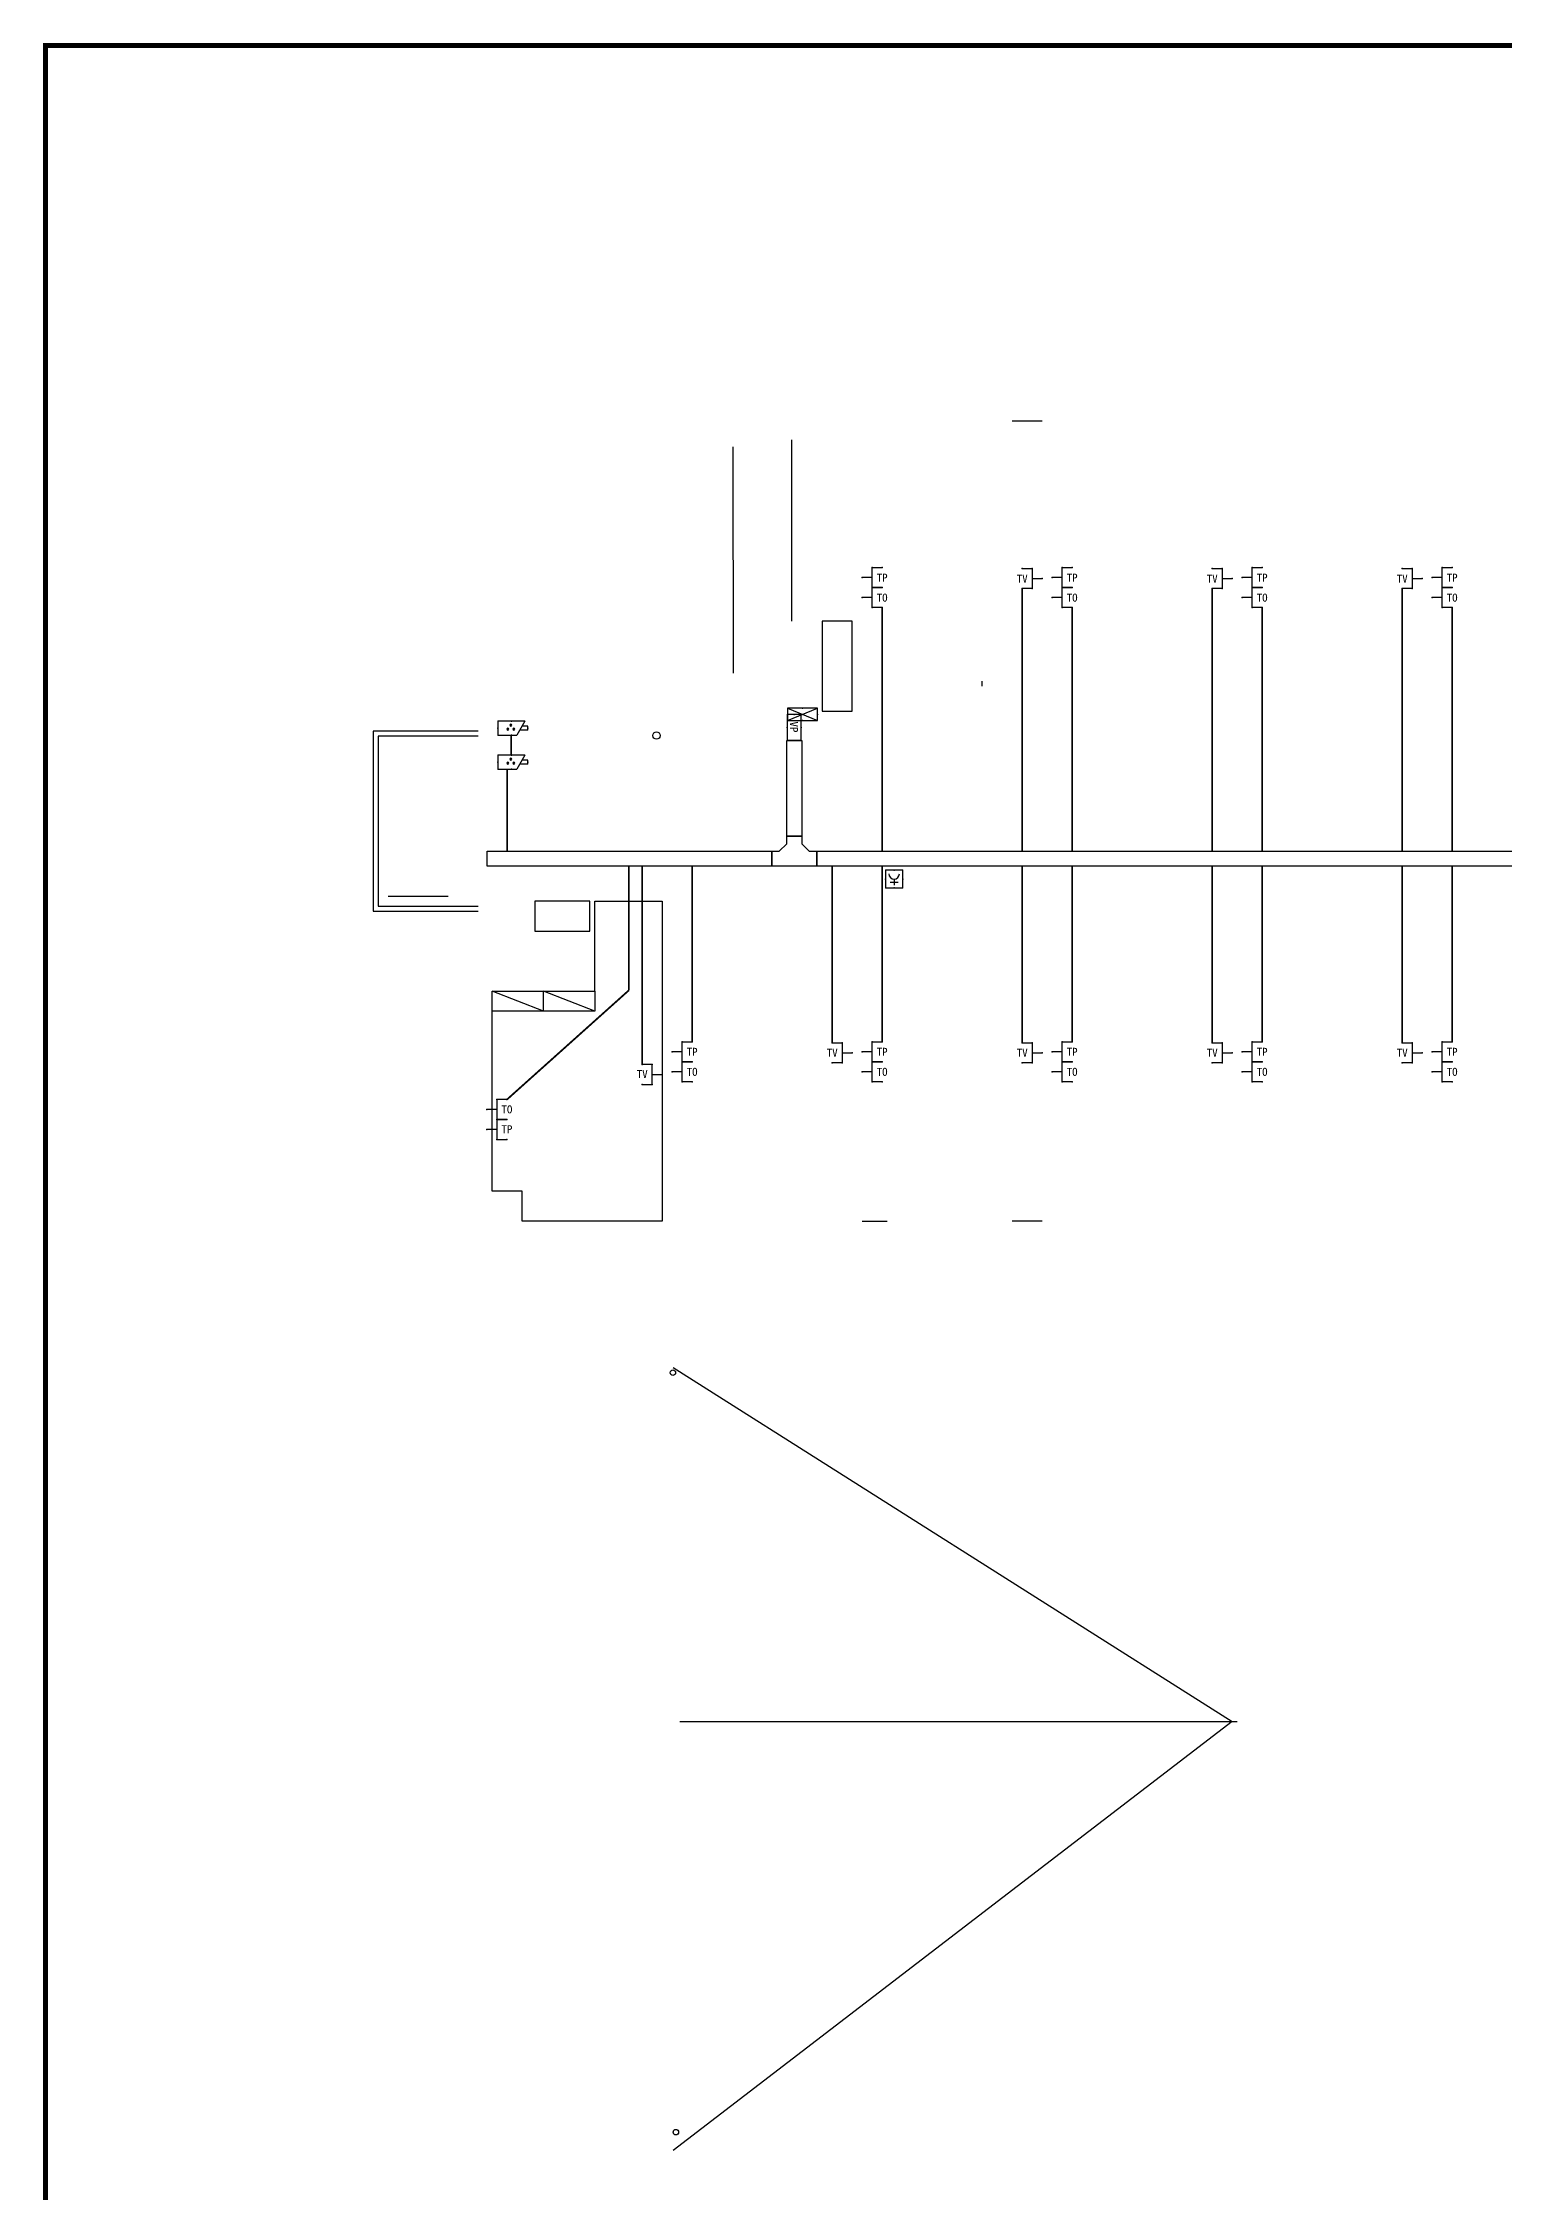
# Model space of a CAD drawing. Extents: x 552102 to 973302, y -80747 to 40012826.
# Drawn here: x 671852 to 701074, y 69804 to 112772 of the extents above; entities that cross this region are included whole.
import ezdxf
from ezdxf.enums import TextEntityAlignment as Align

# ---------------------------------------------------------------- set-up
doc = ezdxf.new("R2010")
doc.units = 0
doc.header["$LTSCALE"] = 1000
doc.header["$MEASUREMENT"] = 0
for name, color, linetype in [('CABLETRAY', 4, 'Continuous'), ('EQUIP-安防', 3, 'Continuous'), ('EQUIP-消防', 3, 'Continuous'), ('EQUIP-通讯', 3, 'Continuous'), ('GROUND', 2, 'Continuous'), ('LVTRY', 6, 'Continuous'), ('PUB_TITLE', 7, 'Continuous'), ('TP+TO', 3, 'TG_TP+TO'), ('WIRE-照明', 1, 'Continuous'), ('WIRE-电视', 4, 'TG_TV')]:
    doc.layers.add(name, color=color, linetype=linetype)
doc.styles.add('_TEL_DIM', font='simhei.ttf', dxfattribs={"width": 0.8, "height": 3.5})
doc.styles.get("Standard").update_dxf_attribs({"font": 'gbenor.shx', "bigfont": 'gbcbig.shx'})
doc.styles.add('TG_LINETYPE', font='SIMPLEX', dxfattribs={"width": 0.8, "height": 3, "bigfont": 'HZTXT'})
doc.linetypes.add('TG_TP+TO', pattern='A,1,-1.6,["TP+TO",TG_LINETYPE,S=0.1,R=0,X=-1.6,Y=-0.15],0', length=2.6)
doc.linetypes.add('TG_TV', pattern='A,2,-0.76,["TV",TG_LINETYPE,S=0.1,R=0,X=-0.6,Y=-0.15],0', length=2.8)

# ---------------------------------------------------------------- blocks, each defined once
blk = doc.blocks.new('$equip$00001802')
for p, q in [((-0.5, 0.5), (-0.5, 1)), ((0.5, 0.5), (-0.5, 0.5)), ((0, 0.5), (0, 0)), ((0.5, 1), (0.5, 0.5))]:
    blk.add_line(p, q)
for p in [(-0.5, 1), (-0.5, 0.5), (0, 0), (0.5, 1), (0.5, 0.5)]:
    blk.add_point(p)
at = {"color": 7, "style": '_TEL_DIM'}
blk.add_attdef('$TEXT$', text='', height=0.4, dxfattribs=at).set_placement((0, 1), align=Align.MIDDLE_CENTER)
at = {"color": 7, "style": '_TEL_DIM', "flags": 1}
blk.add_attdef('A', text='', height=0.00002, dxfattribs=at).set_placement((0, 0), align=Align.MIDDLE_CENTER)
blk = doc.blocks.new('$equip$00001847')
for p, q in [((-0.5, 0.5), (-0.5, 1)), ((0.5, 0.5), (-0.5, 0.5)), ((0, 0.5), (0, 0)), ((0.5, 1), (0.5, 0.5))]:
    blk.add_line(p, q)
for p in [(-0.5, 1), (-0.5, 0.5), (0, 0), (0.5, 1), (0.5, 0.5)]:
    blk.add_point(p)
at = {"color": 7, "style": '_TEL_DIM'}
blk.add_attdef('$TEXT$', text='', height=0.4, dxfattribs=at).set_placement((0, 1), align=Align.MIDDLE_CENTER)
at = {"color": 7, "style": '_TEL_DIM', "flags": 1}
blk.add_attdef('A', text='', height=0.00002, dxfattribs=at).set_placement((0, 0), align=Align.MIDDLE_CENTER)
blk = doc.blocks.new('$equip$00001867')
for p, q in [((-0.5, 0.5), (-0.5, 1)), ((0.5, 0.5), (-0.5, 0.5)), ((0, 0.5), (0, 0)), ((0.5, 1), (0.5, 0.5))]:
    blk.add_line(p, q)
for p in [(-0.5, 1), (-0.5, 0.5), (0, 0), (0.5, 1), (0.5, 0.5)]:
    blk.add_point(p)
at = {"color": 7, "style": '_TEL_DIM'}
blk.add_attdef('$TEXT$', text='', height=0.4, dxfattribs=at).set_placement((0, 1), align=Align.MIDDLE_CENTER)
at = {"color": 7, "style": '_TEL_DIM', "flags": 1}
blk.add_attdef('A', text='', height=0.00002, dxfattribs=at).set_placement((0, 0), align=Align.MIDDLE_CENTER)
blk = doc.blocks.new('$equip$00002562')
for p, q in [((-0.75, 0.6), (-0.75, 0)), ((-0.75, 0), (0.75, 0.6)), ((-0.75, 0.6), (0.75, 0)), ((0.75, 0.6), (-0.75, 0.6)), ((-0.75, 0), (0.75, 0)), ((0.75, 0), (0.75, 0.6))]:
    blk.add_line(p, q)
at = {"const_width": 0.025}
blk.add_lwpolyline([(-0.75, 0.6), (-0.75, 0), (0.75, 0), (0.75, 0.6), (-0.75, 0.6), (-0.75, 0)], dxfattribs=at)
for p in [(-0.75, 0.3), (0, 0.6), (0, 0), (0.75, 0.3)]:
    blk.add_point(p)
at = {"color": 7, "style": '_TEL_DIM', "flags": 1}
blk.add_attdef('A', text='', height=0.00002, dxfattribs=at).set_placement((0, 0), align=Align.MIDDLE_CENTER)
blk = doc.blocks.new('$equip$00002567')
for p, q in [((0.65, 0.35), (-0.65, 0.35)), ((-0.65, 0.35), (-0.65, -0.35)), ((0.65, 0.35), (0.65, -0.35)), ((-0.65, -0.35), (0.65, -0.35))]:
    blk.add_line(p, q)
at = {"const_width": 0.05}
blk.add_lwpolyline([(-0.65, 0.35), (-0.65, -0.35), (0.65, -0.35), (0.65, 0.35), (-0.65, 0.35), (-0.65, -0.35)], dxfattribs=at)
for p in [(-0.65, 0), (0, 0.35), (0.65, 0), (0, -0.35)]:
    blk.add_point(p)
at = {"color": 7, "style": '_TEL_DIM'}
blk.add_attdef('$TEXT$', text='', height=0.4, dxfattribs=at).set_placement((-0.02, -0.01), align=Align.MIDDLE_CENTER)
at = {"color": 7, "style": '_TEL_DIM', "flags": 1}
blk.add_attdef('A', text='', height=0.00002, dxfattribs=at).set_placement((0, 0), align=Align.MIDDLE_CENTER)
blk = doc.blocks.new('$equip$00002965')
for p, q in [((-0.75, -0.1), (-0.75, 0.1)), ((-0.75, 0.1), (-0.46, 0.1)), ((-0.6, 0.35), (0.75, 0.35)), ((-0.6, 0.35), (-0.2, -0.35)), ((0.75, 0.35), (0.75, -0.35)), ((-0.75, -0.1), (-0.34, -0.1)), ((0.75, -0.35), (-0.2, -0.35))]:
    blk.add_line(p, q)
at = {"const_width": 0.04}
blk.add_lwpolyline([(-0.75, 0.1), (-0.75, -0.1), (-0.34, -0.1), (-0.2, -0.35), (0.75, -0.35), (0.75, 0.35), (-0.6, 0.35), (-0.46, 0.1), (-0.75, 0.1), (-0.75, -0.1)], dxfattribs=at)
for centre in [(0.1, 0.15), (-0.05, -0.05), (0.25, -0.05)]:
    blk.add_circle(centre, 0.05)
for p in [(-0.75, 0), (0.07, 0.35), (0.07, -0.35), (0.75, 0)]:
    blk.add_point(p)
for points in [[(0.06, 0.17), (0.14, 0.17), (0.05, 0.15), (0.15, 0.15)], [(0.06, 0.12), (0.14, 0.12), (0.05, 0.15), (0.15, 0.15)], [(0.07, 0.19), (0.12, 0.19), (0.06, 0.17), (0.14, 0.17)], [(0.07, 0.11), (0.12, 0.11), (0.06, 0.12), (0.14, 0.12)], [(0.1, 0.2), (0.1, 0.2), (0.07, 0.19), (0.12, 0.19)], [(0.1, 0.1), (0.1, 0.1), (0.07, 0.11), (0.12, 0.11)], [(-0.09, -0.03), (-0.01, -0.03), (-0.1, -0.05), (0, -0.05)], [(-0.09, -0.08), (-0.01, -0.08), (-0.1, -0.05), (0, -0.05)], [(-0.08, -0.01), (-0.03, -0.01), (-0.09, -0.03), (-0.01, -0.03)], [(-0.08, -0.09), (-0.03, -0.09), (-0.09, -0.08), (-0.01, -0.08)], [(-0.05, 0), (-0.05, 0), (-0.08, -0.01), (-0.03, -0.01)], [(-0.05, -0.1), (-0.05, -0.1), (-0.08, -0.09), (-0.03, -0.09)], [(0.21, -0.03), (0.29, -0.03), (0.2, -0.05), (0.3, -0.05)], [(0.21, -0.08), (0.29, -0.08), (0.2, -0.05), (0.3, -0.05)], [(0.22, -0.01), (0.27, -0.01), (0.21, -0.03), (0.29, -0.03)], [(0.22, -0.09), (0.27, -0.09), (0.21, -0.08), (0.29, -0.08)], [(0.25, 0), (0.25, 0), (0.22, -0.01), (0.27, -0.01)], [(0.25, -0.1), (0.25, -0.1), (0.22, -0.09), (0.27, -0.09)]]:
    blk.add_solid(points)
at = {"color": 7, "style": '_TEL_DIM', "flags": 1}
for tag in ['A', 'REMARK']:
    blk.add_attdef(tag, text='', height=0.00002, dxfattribs=at).set_placement((0, 0), align=Align.MIDDLE_CENTER)
blk = doc.blocks.new('$equip$00002656')
for p, q in [((-0.5, 1), (-0.5, 0)), ((0.5, 1), (-0.5, 1)), ((-0.5, 0), (0.5, 0)), ((-0.22, 0.33), (0.22, 0.33)), ((0, 0.5), (0, 0.15)), ((0.5, 0), (0.5, 1))]:
    blk.add_line(p, q)
at = {"const_width": 0.0571}
blk.add_lwpolyline([(-0.5, 1), (0.5, 1), (0.5, 0), (-0.5, 0), (-0.5, 1), (0.5, 1)], dxfattribs=at)
blk.add_arc((0, 0.8), 0.3, 180, 0)
for p in [(-0.5, 0.5), (0, 1), (0, 0), (0.5, 0.5)]:
    blk.add_point(p)
at = {"color": 7, "flags": 1}
for tag, height, p in [('A', 0.00002, (0, 0)), ('B', 0.4, (0.76, 0.29))]:
    blk.add_attdef(tag, text='', height=height, dxfattribs=at).set_placement(p, align=Align.MIDDLE_CENTER)

msp = doc.modelspace()

# ---------------------------------------------------------------- linework, layer by layer
for p, q in [((691837, 105211), (691237, 105211)), ((685649, 104699), (685655, 100174)), ((685649, 104699), (685655, 100174)), ((686824, 104836), (686824, 101211)), ((686824, 104836), (686824, 101211)), ((690637, 99911), (690637, 100011)), ((690637, 99911), (690637, 100011)), ((681862, 93412), (680837, 93812)), ((681862, 93412), (681862, 93812)), ((682887, 93412), (681862, 93812)), ((682887, 93812), (682887, 93412)), ((682887, 93412), (680837, 93412)), ((688237, 89212), (688737, 89212)), ((691837, 89212), (691237, 89212)), ((684457, 86292), (695637, 79212)), ((695637, 79212), (684457, 70632)), ((684587, 79212), (695737, 79212))]:
    msp.add_line(p, q)
at = {"color": 2}
for points in [[(680557, 99012), (678457, 99012), (678457, 95412), (680557, 95412)], [(680557, 98912), (678557, 98912), (678557, 95512), (680557, 95512)]]:
    msp.add_lwpolyline(points, dxfattribs=at)
msp.add_lwpolyline([(684237, 89212), (681437, 89212), (681437, 89812), (680837, 89812), (680837, 93812), (682887, 93812), (682887, 95612), (684237, 95612)], close=True)
at = {"color": 5}
msp.add_circle((684123, 98925), 75, dxfattribs=at)
for centre in [(684451, 86186), (684511, 71001)]:
    msp.add_circle(centre, 55)
at = {"layer": 'CABLETRAY'}
for p, q in [((686727, 96912), (686727, 98829)), ((686727, 98829), (687027, 98829)), ((687027, 98829), (687027, 96912)), ((686577, 96612), (686727, 96762)), ((687027, 96912), (686727, 96912)), ((686727, 96762), (686727, 96912)), ((686727, 96912), (687027, 96912)), ((687027, 96912), (687027, 96762)), ((687027, 96762), (687177, 96612)), ((680737, 96312), (680737, 96612)), ((680737, 96612), (686427, 96612)), ((686427, 96312), (680737, 96312)), ((686427, 96612), (686427, 96312)), ((686427, 96312), (686427, 96612)), ((686427, 96612), (686577, 96612)), ((687327, 96312), (686427, 96312)), ((687177, 96612), (687327, 96612)), ((687327, 96312), (687327, 96612)), ((687327, 96612), (718337, 96612)), ((687327, 96612), (687327, 96312)), ((718337, 96312), (687327, 96312))]:
    msp.add_line(p, q, dxfattribs=at)
at = {"layer": 'GROUND'}
msp.add_line((678757, 95712), (679957, 95712), dxfattribs=at)
at = {"layer": 'LVTRY'}
for points in [[(688037, 99412), (688037, 101212), (687437, 101212), (687437, 99412)], [(682787, 95612), (681687, 95612), (681687, 95012), (682787, 95012)]]:
    msp.add_lwpolyline(points, close=True, dxfattribs=at)
at = {"layer": 'PUB_TITLE', "color": 1, "const_width": 100}
msp.add_lwpolyline([(671902, 32122), (729302, 32122), (729302, 112722), (671902, 112722)], close=True, dxfattribs=at)
at = {"layer": 'TP+TO', "color": 3, "linetype": 'TG_TP+TO', "const_width": 35}
for points in [[(688636, 96612), (688636, 101482)], [(692436, 96612), (692436, 101482)], [(696236, 96612), (696236, 101482)], [(700036, 96612), (700036, 101482)], [(684836, 92801), (684836, 96312)], [(688636, 92801), (688636, 96312)], [(692436, 92801), (692436, 96312)], [(696236, 92801), (696236, 96312)], [(700036, 92801), (700036, 96312)]]:
    msp.add_lwpolyline(points, dxfattribs=at)
at = {"layer": 'TP+TO', "linetype": 'TG_TP+TO', "const_width": 35}
for points in [[(683569, 96312), (683569, 93830)], [(681132, 91647), (683569, 93830)]]:
    msp.add_lwpolyline(points, dxfattribs=at)
at = {"layer": 'WIRE-照明', "linetype": 'Continuous', "const_width": 35}
for points in [[(681218, 98533), (681218, 98933)], [(681138, 96612), (681138, 98253)]]:
    msp.add_lwpolyline(points, dxfattribs=at)
at = {"layer": 'WIRE-电视', "linetype": 'TG_TV', "const_width": 35}
for points in [[(691437, 96612), (691437, 101862)], [(695237, 96612), (695237, 101862)], [(699037, 96612), (699037, 101862)], [(683837, 96312), (683837, 92350)], [(687637, 92782), (687637, 96312)], [(691437, 92782), (691437, 96312)], [(695237, 92782), (695237, 96312)], [(699037, 92782), (699037, 96312)]]:
    msp.add_lwpolyline(points, dxfattribs=at)

# ---------------------------------------------------------------- block references
at = {"layer": 'EQUIP-安防', "xscale": -400, "yscale": 400, "zscale": 400}
for p in [(681248, 99073), (681248, 98393)]:
    msp.add_blockref('$equip$00002965', p, dxfattribs=at)
at = {"layer": 'EQUIP-消防', "xscale": 350, "yscale": 350, "zscale": 350}
msp.add_blockref('$equip$00002656', (688876, 95880), dxfattribs=at)
at = {"layer": 'EQUIP-通讯'}
ref = msp.add_blockref('$equip$00001867', (688237, 102082), dxfattribs=dict(at, xscale=400, yscale=400, zscale=400, rotation=269.9999999525174))
ref.add_attrib('$TEXT$', 'TP', dxfattribs={"layer": '0', "color": 7, "height": 160, "style": '_TEL_DIM'}).set_placement((688636, 102082), align=Align.MIDDLE_CENTER)
ref = msp.add_blockref('$equip$00001867', (692037, 102082), dxfattribs=dict(at, xscale=400, yscale=400, zscale=400, rotation=269.9999999525174))
ref.add_attrib('$TEXT$', 'TP', dxfattribs={"layer": '0', "color": 7, "height": 160, "style": '_TEL_DIM'}).set_placement((692436, 102082), align=Align.MIDDLE_CENTER)
ref = msp.add_blockref('$equip$00001867', (695837, 102082), dxfattribs=dict(at, xscale=400, yscale=400, zscale=400, rotation=269.9999999525174))
ref.add_attrib('$TEXT$', 'TP', dxfattribs={"layer": '0', "color": 7, "height": 160, "style": '_TEL_DIM'}).set_placement((696236, 102082), align=Align.MIDDLE_CENTER)
ref = msp.add_blockref('$equip$00001867', (699637, 102082), dxfattribs=dict(at, xscale=400, yscale=400, zscale=400, rotation=269.9999999525174))
ref.add_attrib('$TEXT$', 'TP', dxfattribs={"layer": '0', "color": 7, "height": 160, "style": '_TEL_DIM'}).set_placement((700036, 102082), align=Align.MIDDLE_CENTER)
ref = msp.add_blockref('$equip$00001847', (688237, 101682), dxfattribs=dict(at, xscale=400, yscale=400, zscale=400, rotation=269.9999999525174))
ref.add_attrib('$TEXT$', 'TO', dxfattribs={"layer": '0', "color": 7, "height": 160, "style": '_TEL_DIM'}).set_placement((688636, 101682), align=Align.MIDDLE_CENTER)
ref = msp.add_blockref('$equip$00001802', (691837, 102062), dxfattribs=dict(at, xscale=400, yscale=400, zscale=400, rotation=89.99999995251822))
ref.add_attrib('$TEXT$', 'TV', dxfattribs={"layer": '0', "color": 7, "height": 160, "style": '_TEL_DIM'}).set_placement((691437, 102062), align=Align.MIDDLE_CENTER)
ref = msp.add_blockref('$equip$00001847', (692037, 101682), dxfattribs=dict(at, xscale=400, yscale=400, zscale=400, rotation=269.9999999525174))
ref.add_attrib('$TEXT$', 'TO', dxfattribs={"layer": '0', "color": 7, "height": 160, "style": '_TEL_DIM'}).set_placement((692436, 101682), align=Align.MIDDLE_CENTER)
ref = msp.add_blockref('$equip$00001802', (695637, 102062), dxfattribs=dict(at, xscale=400, yscale=400, zscale=400, rotation=89.99999995251822))
ref.add_attrib('$TEXT$', 'TV', dxfattribs={"layer": '0', "color": 7, "height": 160, "style": '_TEL_DIM'}).set_placement((695237, 102062), align=Align.MIDDLE_CENTER)
ref = msp.add_blockref('$equip$00001847', (695837, 101682), dxfattribs=dict(at, xscale=400, yscale=400, zscale=400, rotation=269.9999999525174))
ref.add_attrib('$TEXT$', 'TO', dxfattribs={"layer": '0', "color": 7, "height": 160, "style": '_TEL_DIM'}).set_placement((696236, 101682), align=Align.MIDDLE_CENTER)
ref = msp.add_blockref('$equip$00001802', (699437, 102062), dxfattribs=dict(at, xscale=400, yscale=400, zscale=400, rotation=89.99999995251822))
ref.add_attrib('$TEXT$', 'TV', dxfattribs={"layer": '0', "color": 7, "height": 160, "style": '_TEL_DIM'}).set_placement((699037, 102062), align=Align.MIDDLE_CENTER)
ref = msp.add_blockref('$equip$00001847', (699637, 101682), dxfattribs=dict(at, xscale=400, yscale=400, zscale=400, rotation=269.9999999525174))
ref.add_attrib('$TEXT$', 'TO', dxfattribs={"layer": '0', "color": 7, "height": 160, "style": '_TEL_DIM'}).set_placement((700036, 101682), align=Align.MIDDLE_CENTER)
at = {"layer": 'EQUIP-通讯', "xscale": 400, "yscale": 400, "zscale": 400, "rotation": 270}
msp.add_blockref('$equip$00002567', (686877, 99089), dxfattribs=at).add_auto_attribs({'$TEXT$': 'VP'})
at = {"layer": 'EQUIP-通讯', "xscale": 400, "yscale": 400, "zscale": 400}
msp.add_blockref('$equip$00002562', (687042, 99229), dxfattribs=at)
at = {"layer": 'EQUIP-通讯'}
ref = msp.add_blockref('$equip$00001867', (684437, 92601), dxfattribs=dict(at, xscale=400, yscale=400, zscale=400, rotation=269.9999999525174))
ref.add_attrib('$TEXT$', 'TP', dxfattribs={"layer": '0', "color": 7, "height": 160, "style": '_TEL_DIM'}).set_placement((684836, 92601), align=Align.MIDDLE_CENTER)
ref = msp.add_blockref('$equip$00001847', (684437, 92201), dxfattribs=dict(at, xscale=400, yscale=400, zscale=400, rotation=269.9999999525174))
ref.add_attrib('$TEXT$', 'TO', dxfattribs={"layer": '0', "color": 7, "height": 160, "style": '_TEL_DIM'}).set_placement((684836, 92201), align=Align.MIDDLE_CENTER)
ref = msp.add_blockref('$equip$00001802', (688037, 92582), dxfattribs=dict(at, xscale=400, yscale=400, zscale=400, rotation=89.99999995251822))
ref.add_attrib('$TEXT$', 'TV', dxfattribs={"layer": '0', "color": 7, "height": 160, "style": '_TEL_DIM'}).set_placement((687637, 92582), align=Align.MIDDLE_CENTER)
ref = msp.add_blockref('$equip$00001867', (688237, 92601), dxfattribs=dict(at, xscale=400, yscale=400, zscale=400, rotation=269.9999999525174))
ref.add_attrib('$TEXT$', 'TP', dxfattribs={"layer": '0', "color": 7, "height": 160, "style": '_TEL_DIM'}).set_placement((688636, 92601), align=Align.MIDDLE_CENTER)
ref = msp.add_blockref('$equip$00001847', (688237, 92201), dxfattribs=dict(at, xscale=400, yscale=400, zscale=400, rotation=269.9999999525174))
ref.add_attrib('$TEXT$', 'TO', dxfattribs={"layer": '0', "color": 7, "height": 160, "style": '_TEL_DIM'}).set_placement((688636, 92201), align=Align.MIDDLE_CENTER)
ref = msp.add_blockref('$equip$00001802', (691837, 92582), dxfattribs=dict(at, xscale=400, yscale=400, zscale=400, rotation=89.99999995251822))
ref.add_attrib('$TEXT$', 'TV', dxfattribs={"layer": '0', "color": 7, "height": 160, "style": '_TEL_DIM'}).set_placement((691437, 92582), align=Align.MIDDLE_CENTER)
ref = msp.add_blockref('$equip$00001867', (692037, 92601), dxfattribs=dict(at, xscale=400, yscale=400, zscale=400, rotation=269.9999999525174))
ref.add_attrib('$TEXT$', 'TP', dxfattribs={"layer": '0', "color": 7, "height": 160, "style": '_TEL_DIM'}).set_placement((692436, 92601), align=Align.MIDDLE_CENTER)
ref = msp.add_blockref('$equip$00001847', (692037, 92201), dxfattribs=dict(at, xscale=400, yscale=400, zscale=400, rotation=269.9999999525174))
ref.add_attrib('$TEXT$', 'TO', dxfattribs={"layer": '0', "color": 7, "height": 160, "style": '_TEL_DIM'}).set_placement((692436, 92201), align=Align.MIDDLE_CENTER)
ref = msp.add_blockref('$equip$00001802', (695637, 92582), dxfattribs=dict(at, xscale=400, yscale=400, zscale=400, rotation=89.99999995251822))
ref.add_attrib('$TEXT$', 'TV', dxfattribs={"layer": '0', "color": 7, "height": 160, "style": '_TEL_DIM'}).set_placement((695237, 92582), align=Align.MIDDLE_CENTER)
ref = msp.add_blockref('$equip$00001867', (695837, 92601), dxfattribs=dict(at, xscale=400, yscale=400, zscale=400, rotation=269.9999999525174))
ref.add_attrib('$TEXT$', 'TP', dxfattribs={"layer": '0', "color": 7, "height": 160, "style": '_TEL_DIM'}).set_placement((696236, 92601), align=Align.MIDDLE_CENTER)
ref = msp.add_blockref('$equip$00001847', (695837, 92201), dxfattribs=dict(at, xscale=400, yscale=400, zscale=400, rotation=269.9999999525174))
ref.add_attrib('$TEXT$', 'TO', dxfattribs={"layer": '0', "color": 7, "height": 160, "style": '_TEL_DIM'}).set_placement((696236, 92201), align=Align.MIDDLE_CENTER)
ref = msp.add_blockref('$equip$00001802', (699437, 92582), dxfattribs=dict(at, xscale=400, yscale=400, zscale=400, rotation=89.99999995251822))
ref.add_attrib('$TEXT$', 'TV', dxfattribs={"layer": '0', "color": 7, "height": 160, "style": '_TEL_DIM'}).set_placement((699037, 92582), align=Align.MIDDLE_CENTER)
ref = msp.add_blockref('$equip$00001867', (699637, 92601), dxfattribs=dict(at, xscale=400, yscale=400, zscale=400, rotation=269.9999999525174))
ref.add_attrib('$TEXT$', 'TP', dxfattribs={"layer": '0', "color": 7, "height": 160, "style": '_TEL_DIM'}).set_placement((700036, 92601), align=Align.MIDDLE_CENTER)
ref = msp.add_blockref('$equip$00001847', (699637, 92201), dxfattribs=dict(at, xscale=400, yscale=400, zscale=400, rotation=269.9999999525174))
ref.add_attrib('$TEXT$', 'TO', dxfattribs={"layer": '0', "color": 7, "height": 160, "style": '_TEL_DIM'}).set_placement((700036, 92201), align=Align.MIDDLE_CENTER)
ref = msp.add_blockref('$equip$00001802', (684237, 92150), dxfattribs=dict(at, xscale=-400, yscale=400, zscale=400, rotation=90.00000004748178))
ref.add_attrib('$TEXT$', 'TV', dxfattribs={"layer": '0', "color": 7, "height": 160, "style": '_TEL_DIM'}).set_placement((683837, 92155), align=Align.MIDDLE_CENTER)
ref = msp.add_blockref('$equip$00001847', (680732, 91447), dxfattribs=dict(at, xscale=-400, yscale=400, zscale=400, rotation=270.0000000474826))
ref.add_attrib('$TEXT$', 'TO', dxfattribs={"layer": '0', "color": 7, "height": 160, "style": '_TEL_DIM'}).set_placement((681132, 91450), align=Align.MIDDLE_CENTER)
ref = msp.add_blockref('$equip$00001867', (680732, 91047), dxfattribs=dict(at, xscale=-400, yscale=400, zscale=400, rotation=270.0000000474826))
ref.add_attrib('$TEXT$', 'TP', dxfattribs={"layer": '0', "color": 7, "height": 160, "style": '_TEL_DIM'}).set_placement((681132, 91054), align=Align.MIDDLE_CENTER)

doc.saveas('drawing.dxf')
